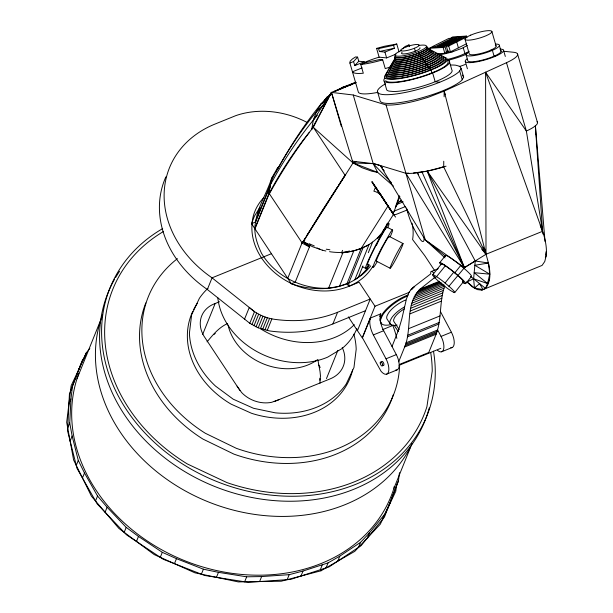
<?xml version="1.0" encoding="UTF-8"?>
<svg xmlns="http://www.w3.org/2000/svg" width="613" height="613" viewBox="0 0 613 613"><rect width="100%" height="100%" fill="white"/><g stroke="black" fill="none" stroke-linecap="round" stroke-linejoin="round"><path stroke-width="0.92" d="M443.751 161.257L443.72 166.951L486.017 254.265C489.12 265.023 493.143 278.639 485.519 288.386L481.78 290.125L477.236 289.574L472.194 286.777L467.006 281.919L473.611 278.8L487.588 283.528L489.718 274.18L488.523 263.031L475.236 260.977L464.087 267.758M444.126 96.793L444.157 91.099L506.499 62.695A31.14 6.36 -16.2 0 0 513.564 52.266L503.311 51.224M424.073 237.637L424.027 239.453A4.483 1.985 67.9 0 1 421.031 240.373C414.12 230.695 409.262 219.577 406.542 208.014M348.337 316.883L362.229 337.87L375.01 306.239L359.095 282.195L348.766 286.386L348.904 282.723L363.157 247.43C374.129 242.924 382.75 233.99 387.493 223.17L384.818 229.775M399.461 472.654L398.465 480.83L389.998 502.867L384.612 514.33L369.463 532.889L360.59 542.321L339.794 556.144L328.047 562.903L303.014 571.04L289.19 574.665L261.628 576.565L246.671 576.81L218.466 572.343L203.393 569.186L176.46 558.658L162.307 552.321L138.477 536.452L126.201 527.364L107.106 507.227L97.544 496.009L84.479 472.983L78.28 460.394L72.142 436.05L69.736 422.947L70.939 398.94L72.487 386.228L80.954 364.191L86.341 352.728L89.835 348.445M398.665 361.823L404.657 346.989C412.38 328.507 404.649 304.217 420.035 289.144L434.18 277.934L435.935 277.222M399.837 364.268L428.755 352.521L436.157 334.2C441.965 318.714 439.161 301.489 444.777 286.003L413.277 298.799M406.971 210.083L395.714 214.565L394.144 214.726L393.071 214.021L399.86 196.413M319.994 380.313L320.476 375.999L320.055 371.708L317.848 359.685M397.492 483.113L396.45 485.825L395.791 491.258L380.29 524.222L354.781 551.348L321.005 570.787L281.26 581.208L238.265 581.906L194.934 572.833L154.238 554.604L118.93 528.467L91.437 496.201L73.614 460.003L66.687 422.342L71.131 385.784L86.632 352.82M377.708 92.394A31.071 6.345 -16.2 0 1 358.39 92.249L349.9 63.039L350.123 61.254L352.36 58.986L355.617 56.909L357.586 57.124L358.774 61.216L354.758 65.637L353.571 61.545L357.586 57.124M254.793 228.565L268.785 193.938L270.042 185.333L272.923 177.211L279.497 165.472A1375.878 608.157 67.9 0 1 316.446 111.643L321.089 103.896L327.104 97.145L331.441 93.804M268.785 193.938L271.705 178.023L277.597 167.862L279.743 165.87M78.839 373.424A167.786 136.937 22 0 0 190.773 563.025A167.786 136.937 22 0 0 393.944 488.308L394.228 486.415M325.097 102.953L316.438 111.643L313.297 120.179L311.733 129.274L303.879 139.235A1359.649 600.985 67.9 0 0 275.145 182.567L268.816 193.869M269.889 186.704L268.977 191.049L269.237 193.555L302.339 243.223M271.705 178.023C267.069 192.896 257.789 206.374 255.629 221.998C253.077 232.741 257.085 243.736 261.575 253.414C275.344 276.294 302.117 289.505 328.576 288.194L338.437 286.455L346.958 283.658L361.218 248.365L388.32 205.493M545.892 251.905L546.206 255.705L544.758 261.513L542.076 265.414L481.78 290.125M269.735 187.233L255.629 221.998L251.545 223.653L291.336 283.773C317.48 292.861 353.67 290.746 369.424 265.023M399.347 195.746L395.285 207.462L399.025 201.915L401.431 200.16M251.545 223.653L254.38 216.213L260.027 207.248M396.113 486.707L384.458 517.043L361.134 545.616L329.104 566.895L290.562 579.423L248.127 582.35L204.688 575.477L163.219 559.271L126.531 534.835L97.13 503.832L77.016 468.386L67.568 430.893L69.43 393.929L82.464 360.007L84.326 357.724L86.341 352.728M78.931 369.187L80.954 364.191M70.464 391.217L72.487 386.228M77.008 378.742L100.747 319.978M68.924 403.936L70.939 398.94M67.721 427.943L69.736 422.947M70.127 441.038L72.142 436.05M76.265 465.39L78.28 460.394M82.464 477.979L84.479 472.983M95.521 500.997L97.544 496.009M105.084 512.223L107.106 507.227M365.524 310.676L332.882 323.94A118.409 96.639 22 0 1 269.467 330.913L258.219 327.825L249.797 323.281L207.34 289.489L212.044 277.835A109.298 89.199 22 0 1 214.834 124.14L235.752 115.65A80.518 65.714 22 0 1 307.259 122.531M202.681 334.376L215.148 303.527L219.523 301.749M124.178 532.352L126.201 527.364M275.812 172.276L277.712 167.717M254.977 228.848L269.237 193.555M136.461 541.448L138.477 536.452M244.564 319.112L249.269 307.458C256.127 313.795 264.946 317.932 274.18 319.266A118.409 96.639 22 0 0 337.587 312.285L370.237 299.021L357.456 330.652M249.797 323.281L254.502 311.626L212.044 277.835L271.436 253.713M251.935 324.66L256.648 313.005M160.284 557.317L162.307 552.321M253.974 325.817L258.678 314.163M256.065 326.875L260.778 315.22M258.219 327.825L262.923 316.178M260.41 328.675L265.115 317.021M262.64 329.403L267.345 317.756M264.9 330.024L269.605 318.369M287.742 278.34L301.994 243.047L303.121 241.675L309.45 246.916L301.994 243.047M267.176 330.53L271.888 318.875M174.444 563.654L176.46 558.658M310.462 244.418L295.19 282.21L291.336 283.773M201.378 574.182L203.393 569.186M368.704 244.894C360.26 249.215 351.027 252.181 341.556 252.847L342.567 250.349M328.576 288.194L342.836 252.901M216.45 577.339L218.466 572.343M375.562 187.026L373.884 191.187A37.722 16.674 67.9 0 1 379.447 193.8M339.571 286.087L353.831 250.794M332.882 323.94L337.587 312.285M369.049 244.526L354.789 279.819L361.785 275.007A72.403 59.093 22 0 0 370.719 265.82M358.321 277.39L362.957 265.919M368.306 252.686L372.581 242.097M366.566 269.95L368.819 264.379L367.762 266.019A25.34 1.693 -62.6 0 1 367.271 262.893A25.34 1.693 -62.6 0 1 379.156 238.779L386.834 225.768A25.34 1.693 -62.6 0 1 388.037 227.116M376.405 245.591L380.826 234.656M326.476 378.581L337.878 350.375M244.656 581.798L246.671 576.81M259.613 581.561L261.628 576.565M370.428 318.04A14.75 6.521 67.9 0 0 373.348 334.92L386.006 358.804A11.816 5.218 67.9 0 1 388.336 372.321A11.816 5.218 67.9 0 1 380.995 371.202L362.436 337.817L370.428 318.04L380.757 313.848A14.75 6.521 67.9 0 0 383.677 330.729L396.327 354.605A11.816 5.218 67.9 0 1 395.684 370.06M379.715 316.431L380.757 313.848M287.168 579.653L289.19 574.665M392.036 346.498L398.703 329.526L401.844 318.867L406.419 299.075L409.024 292.194L412.963 287.52L430.786 273.835A3.54 1.563 67.9 0 1 431.475 271.429A3.54 1.563 67.9 0 1 433.705 273.283M300.991 576.028L303.014 571.04M322.338 564.757L320.315 569.753L321.005 570.787M326.024 567.891L328.047 562.903M337.771 561.133L339.794 556.144M358.574 547.317L360.59 542.321M367.44 537.885L369.463 532.889M393.944 488.308L412.02 443.582M382.589 519.326L384.612 514.33M396.45 485.825L398.465 480.83M387.983 507.855L389.998 502.867M255.292 221.875L270.042 185.333L276.517 173.763A1369.113 605.169 67.9 0 1 313.297 120.186L331.441 92.402L355.747 82.533M489.657 278.67L485.519 288.386L470.945 276.655M393.385 186.068L377.639 172.353L372.076 171.288L362.275 167.824L353.027 162.943L331.441 92.402L313.32 127.297L311.733 129.274L331.441 92.402L353.249 95L386.052 104.953A40.657 8.298 -16.2 0 0 429.338 96.862L444.157 91.099L445.222 94.747M545.325 257.314L546.206 255.705A35.73 15.792 67.9 0 0 542.574 231.3L526.368 131.044L506.499 62.695M450.31 65.047A43.5 8.881 -16.2 0 1 455.781 65.216L459.819 66.334L461.099 68.372L459.528 71.192A43.5 8.881 -16.2 0 1 402.726 92.931A43.5 8.881 -16.2 0 1 383.309 85.107L385.623 83.82M461.099 68.372L463.65 77.131L462.079 79.951A43.5 8.881 -16.2 0 1 415.783 99.429A43.5 8.881 -16.2 0 1 379.968 100.103L377.416 91.345M257.445 213.316L259.713 209.408M377.416 261.422L374.827 265.575A21.126 1.41 -62.6 0 1 381.838 247.537L390.772 231.929A21.126 1.41 -62.6 0 1 390.389 236.365M272.923 177.211L273.812 175.724M302.155 243.292L323.358 208.826L345.15 175.395L313.32 127.297L353.027 162.943L377.639 172.353L373.194 163.64L353.249 95M306.837 235.515L337.817 186.421M338.889 184.804L345.004 175.134M307.458 243.69L303.182 241.783L353.027 162.943L356.536 161.51M362.36 248.702L363.157 247.43M382.328 232.059L393.577 214.266M305.649 237.476L303.182 241.783M207.064 341.839C212.979 334.805 219.01 327.35 227.615 323.518M439.736 262.671L445.551 255.452M432.663 274.793L441.391 263.958M436.563 276.655L445.299 265.82L444.325 264.862M445.061 282.984L453.789 272.149L454.869 272.77L460.692 265.544L464.447 267.689L486.017 254.265L542.574 231.3L535.348 125.627M448.938 286.271L464.447 267.689L427.223 171.142L417.269 172.82A40.657 8.298 -16.2 0 1 405.913 173.303L373.11 163.349M454.716 292.585L463.451 281.758M465.688 283.612L471.504 276.394M313.297 120.179L317.48 115.083M402.795 48.994L405.047 46.481L408.932 44.902L409.369 45.186M316.438 111.643L319.335 109.152M322.231 106.662L323.679 105.421M277.352 169.793A1380.223 610.081 67.9 0 1 321.089 103.896L327.924 99.068M467.259 45.469L462.294 48.166L452.739 51.707A20.819 4.253 -16.2 0 1 438.755 54.863M321.089 103.896L326.737 100.294M350.942 84.855L352.559 83.828L349.165 85.605M324.262 100.678A1384.851 612.126 67.9 0 1 327.104 97.145L330.499 95.367M355.525 82.786L334.33 91.575L342.567 87.345L355.693 82.242M451.743 39.339L451.26 37.677L452.716 36.941L466.409 36.083L466.899 37.753M466.409 36.083L464.953 36.818L451.26 37.677M430.196 50.787L429.468 48.281L430.939 47.546L445.015 46.688L446.708 52.534L444.839 53.293L437.544 53.737M451.973 38.244L434.832 46.826L431.636 47.017L448.777 38.435L451.973 38.244L452.455 39.914M446.364 46.144L463.497 37.562L465.834 37.424L448.701 46.006L446.364 46.144L448.057 51.982M448.318 50.871L445.827 52.113L452.739 51.707M466.708 43.676L450.402 51.844L448.701 46.006M327.104 97.145L330.453 95.482M278.815 399.722L271.697 402.297A28.129 22.957 22 0 1 241.629 392.527L237.078 386.159M334.33 91.575L356.23 82.387M382.412 329.694L393.814 325.059M349.9 63.039L353.571 61.545M395.921 54.143L386.627 57.921L379.125 57.162L376.581 48.396L378.573 48.603L393.531 45.316L396.757 44.006L399.048 51.89M378.573 48.603L379.416 51.523L384.926 52.074L394.381 48.243L393.531 45.316M354.758 65.637L364.214 61.798L364.666 63.354M362.068 67.89L352.452 71.798A31.071 6.345 -16.2 0 0 363.317 73.223L360.773 64.465L365.087 62.71L379.746 59.507L382.688 59.821L385.24 68.587A31.071 6.345 -16.2 0 0 391.194 66.664M429.468 48.281L443.138 47.454L445.015 46.688M399.025 201.915L401.676 200.842M304.791 240.809L303.037 241.522L309.45 246.916M396.971 204.359L403.155 201.853M393.906 211.217L405.254 206.604M431.223 271.528L438.226 268.686M412.963 287.52L414.71 286.807M411.515 288.815L413.262 288.102M410.84 289.566L412.587 288.853M375.01 306.239L409.576 292.202M420.035 289.144L439.291 281.329M418.687 290.34L439.69 281.811M417.422 291.704L440.172 282.463M416.242 293.236L441.621 282.93M415.154 294.93L442.287 283.911M414.166 296.784L443.919 284.7M412.48 300.96L443.981 288.164M411.79 303.266L443.291 290.47M411.2 305.711L442.701 292.922M410.718 308.293L442.218 295.497M410.335 310.998L441.843 298.209M410.066 313.825L441.567 301.029M373.348 334.92L383.677 330.729M408.542 328.691L440.042 315.902M407.637 335.288L439.146 322.492M407.354 336.859L438.854 324.062M405.959 342.843L437.46 330.047M405.545 344.261L437.054 331.464M405.116 345.64L436.617 332.851M404.657 346.989L436.157 334.2M274.218 401.584L330.461 378.742A31.294 25.539 22 0 0 342.2 347.441M386.006 358.804L396.327 354.605M437.536 350.345A11.816 5.218 67.9 0 0 443.643 349.149A11.816 5.218 67.9 0 0 441.053 336.414L451.383 332.215L440.471 311.634M399.117 365.264L440.824 348.322M386.588 374.168L396.918 369.976M441.644 351.785L451.973 347.586M408.25 294.953L405.185 296.102A24.857 9.249 -33.5 0 0 382.091 314.538L380.405 318.132A24.857 9.249 -33.5 0 0 380.144 321.074M405.714 300.002L405.3 300.14A17.708 6.59 -33.5 0 0 388.458 313.082L387.071 315.703A17.708 6.59 -33.5 0 0 387.347 319.526L390.535 324.331M446.065 166.2L427.223 171.142L413.484 172.981M347.985 85.682L342.567 87.345A1388.621 613.797 67.9 0 0 341.426 88.755M376.581 48.396L384.382 46.282L396.757 44.006M341.556 252.847L349.602 251.008M359.425 248.771L361.218 248.365A62.304 53.277 32.3 0 1 329.549 251.69M440.985 167.556L443.72 166.951A40.657 8.298 -16.2 0 1 427.223 171.142L475.236 260.977L473.611 278.8L474.47 288.041L483.013 289.551L479.565 283.589L474.47 288.041L467.006 281.919M379.416 51.523L394.381 48.243M488.523 263.031L474.845 265.283L489.718 274.18L474.163 272.685L487.588 283.528M408.756 173.18L405.913 173.303L464.447 267.689L425.269 239.898L380.336 165.541L373.194 163.64L352.337 161.158M467.244 53.461L464.938 53.53L463.244 47.691M490.538 50.251L492.392 50.304L494.086 56.143L495.588 56.189M353.027 162.943L373.194 163.64L391.469 182.712M329.886 249.775L326.239 249.192M358.774 61.216L364.214 61.798M439.69 82.242L435.184 81.721L432.632 72.955L431.912 72.87L431.062 69.951L430.334 69.867L428.878 66.871L428.035 66.771L426.525 63.775L425.744 63.683L425.322 62.227L424.61 62.143L424.181 60.679L423.476 60.595L423.054 59.139L422.334 59.055L421.913 57.591L421.215 57.515L418.365 51.538M314.308 245.959L308.875 243.599M322.231 250.127L312.438 246.671L303.971 242.135M317.044 247.966L320.522 249.522M463.39 282.831L464.953 283.574A16.674 1.67 38.9 0 0 460.164 277.306L453.827 271.904A16.674 1.67 38.9 0 0 439.889 263.352L440.916 264.693M387.064 227.17L392.565 230.028M389.286 236.426L403.048 243.568A13.984 0.935 -62.6 0 1 393.531 263.383A13.984 0.935 -62.6 0 1 393.094 260.724A13.984 0.935 -62.6 0 1 403.048 243.568M376.313 261.069L390.067 268.21M362.344 266.678L365.586 268.356M386.052 104.953L425.269 239.898L445.383 256.081M462.547 281.796L464.462 283.344M425.269 239.898L445.007 257.897M382.022 167.839L380.336 165.541L382.389 167.525M418.495 174.268L417.269 172.82L464.447 267.689L422.066 172.107M481.726 249.177L486.017 254.265L485.588 72.227L526.368 131.044A31.14 6.36 -16.2 0 0 537.057 121.795M393.408 214.45L395.615 217.079M380.336 165.541L382.083 167.824M383.148 169.372L384.267 170.904M427.223 171.142L486.017 254.265L484.722 248.694M434.441 270.295L424.679 255.552L412.595 239.56A56.71 46.282 22 0 0 412.005 223.178M375.738 186.927L376.788 188.513M379.416 192.482L381.524 195.662M383.102 198.045L384.152 199.631M372.022 181.548L393.056 213.324M372.719 182.873L393.753 214.65M371.984 181.923L393.017 213.699M372.037 182.245L393.439 214.496M406.756 295.512L407.231 296.232L405.66 296.83A24.857 9.249 -33.5 0 0 382.573 315.258L380.88 318.852A24.857 9.249 -33.5 0 0 391.171 324.538M399.17 329.51L393.784 321.365A13.363 4.973 -33.5 0 1 393.638 319.94L394.274 318.116A13.363 4.973 -33.5 0 1 404.519 308.783M394.259 325.472L398.312 331.595M380.903 317.067L381.378 317.787M346.958 283.658L348.766 286.386M318.691 365.08L320.231 367.402M239.913 390.443L205.24 338.062A29.876 24.382 22 0 1 215.148 303.527M462.371 75.093L463.65 77.131M437.559 329.825L441.053 336.414M541.126 227.775L542.574 231.3L542.988 234.112M540.183 225.063L542.574 231.3L485.588 72.227M483.297 247.139L486.017 254.265L444.157 91.099M517.594 54.113L537.455 122.462M503.488 50.143L505.319 56.442M499.403 45.63L501.097 51.477M491.856 31.432L496.101 46.036M465.06 39.393L469.305 53.998A13.984 2.858 -16.2 0 0 490.431 50.297L493.013 49.055A13.984 2.858 -16.2 0 0 495.335 45.492M466.003 54.396L467.704 60.235A17.402 3.555 -16.2 0 0 491.756 57.132L495.396 55.591A17.402 3.555 -16.2 0 0 500.829 50.588M465.313 61.568L467.405 68.779M456.708 41.99L458.401 47.837M459.681 70.924L462.225 79.682M449.252 61.024L451.796 69.79A34.175 6.981 -16.2 0 1 439.605 79.912L432.226 82.924A34.175 6.981 -16.2 0 1 393.431 91.513L389.048 91.099A34.175 6.981 -16.2 0 1 386.719 89.927L384.175 81.161M443.712 42.381L444.195 44.052M443.138 47.454L444.839 53.293M414.419 48.251L415.262 51.178M408.932 44.902L409.438 46.657M384.926 52.074L386.627 57.921M331.441 92.402L341.288 126.263M545.922 253.828L546.206 255.705M535.417 125.611L545.026 241.461M535.455 132.331L535.524 134.247M352.644 369.861A85.445 69.736 22 0 1 251.529 413.285L231.178 404.174A85.445 69.736 22 0 1 192.827 311.22M193.639 309.573A85.445 69.736 22 0 1 197.371 303.282M207.853 288.416A85.445 69.736 22 0 0 199.394 298.286L191.639 314.768L189.417 333.051A85.445 69.736 22 0 0 215.538 386.106L233.193 399.178L253.544 408.289L275.206 412.825A85.445 69.736 22 0 0 346.222 383.983L353.969 367.501L356.191 349.226A85.445 69.736 22 0 0 353.862 334.123M399.661 364.735A132.048 107.773 22 0 1 236.281 448.295L205.301 433.253A132.048 107.773 22 0 1 177.433 258.64M392.68 325.013A132.048 107.773 22 0 1 396.856 338.384M393.224 394.849A132.048 107.773 22 0 1 233.921 454.118L202.949 439.077A132.048 107.773 22 0 1 145.833 302.906M163.441 231.522A167.786 136.937 22 0 0 187.371 463.972L226.971 482.607A167.786 136.937 22 0 0 426.901 406.741L432.234 371.057A167.786 136.937 22 0 0 430.709 352.575M213.822 334.56A62.143 50.718 22 0 1 215.24 333.403M319.902 378.505A62.143 50.718 22 0 1 320.001 383.209M410.488 446.977A167.786 136.937 22 0 1 203.769 499.993A167.786 136.937 22 0 1 102.586 314.661M429.246 407.898A170.889 139.473 22 0 1 213.332 485.925A170.889 139.473 22 0 1 114.623 279.191M115.566 277.566A170.889 139.473 22 0 1 119.589 271.252M433.483 351.18A170.889 139.473 22 0 1 208.274 477.887A170.889 139.473 22 0 1 162.683 228.595M317.319 359.839A54.373 44.374 22 0 1 264.349 364.275A54.373 44.374 22 0 1 228.074 325.066M372.896 266.257A65.246 53.254 22 0 1 300.631 287.168C271.337 277.873 245.277 247.844 253.353 215.753A65.246 53.254 22 0 1 263.375 198.007M406.879 210.236A56.71 46.282 22 0 1 408.143 212.604M381.332 323.189A24.857 9.249 -33.5 0 1 380.382 321.879M397.086 325.089A17.708 6.59 -33.5 0 1 390.251 320.515L391.638 317.894A17.708 6.59 -33.5 0 1 404.534 306.891M207.34 289.489A109.298 89.199 22 0 1 165.87 176.881M386.979 228.12A21.126 1.41 -62.6 0 0 385.271 229.07L376.336 244.687A21.126 1.41 -62.6 0 0 368.114 264.295M269.398 193.8A1619.209 715.716 67.9 0 1 309.389 132.362M325.878 251.016A62.304 53.277 32.3 0 1 322.231 250.135M381.57 361.961A2.176 0.958 67.9 0 1 382.941 361.946A2.176 0.958 67.9 0 1 383.945 364.697A2.176 0.958 67.9 0 1 382.75 365.195M379.761 235.699A62.028 53.047 32.3 0 1 377.393 238.434M354.291 324.66A73.276 59.584 22 0 1 260.333 328.652M356.866 328.683A73.276 59.584 22 0 1 341.954 348.59L327.702 357.126A73.276 59.584 22 0 1 217.814 297.749M465.267 64.465A25.478 5.203 -16.2 0 1 459.229 66.602M470.776 276.356A16.674 1.67 38.9 0 0 465.987 270.08L459.65 264.678A16.674 1.67 38.9 0 0 445.705 256.127M499.978 49.063A19.938 4.069 -16.2 0 1 486.301 59.538A19.938 4.069 -16.2 0 1 466.922 58.963M462.823 281.727A14.168 1.418 38.9 0 0 458.754 276.394L453.375 271.804A14.168 1.418 38.9 0 0 441.521 264.532M495.319 44.082A17.402 3.555 -16.2 0 1 493.703 49.745L490.063 51.293A17.402 3.555 -16.2 0 1 470.087 55.944A17.402 3.555 -16.2 0 1 468.815 51.806M451.383 332.215A11.816 5.218 67.9 0 1 450.739 347.678M469.106 51.285A20.819 4.253 -16.2 0 1 467.665 52.166L463.987 54.005A20.819 4.253 -16.2 0 1 446.639 59.607M466.6 54.09A25.478 5.203 -16.2 0 1 447.567 60.403M426.947 46.703A17.087 3.486 -16.2 0 1 419.821 52.802L415.905 54.281A17.087 3.486 -16.2 0 1 395.201 55.714M428.05 48.902A17.087 3.486 -16.2 0 1 420.242 54.266L416.327 55.737A17.087 3.486 -16.2 0 1 395.63 57.17M444.701 57.438A32.627 6.659 -16.2 0 1 435.284 68.227L428.242 71.1A32.627 6.659 -16.2 0 1 393.96 79.215A32.627 6.659 -16.2 0 1 386.719 73.698M447.774 61.484A32.627 6.659 -16.2 0 1 436.134 71.146L429.092 74.02A32.627 6.659 -16.2 0 1 385.654 80.709M439.406 55.706A26.413 5.394 -16.2 0 1 431.713 63.185L426.265 65.53A26.413 5.394 -16.2 0 1 389.217 70.579M436.732 53.492A26.413 5.394 -16.2 0 1 431.284 61.721L425.843 64.074A26.413 5.394 -16.2 0 1 397.791 71.162A26.413 5.394 -16.2 0 1 389.96 67.353M439.797 55.316A29.516 6.03 -16.2 0 1 418.342 70.549A29.516 6.03 -16.2 0 1 387.692 71.131M442.961 57.538A29.516 6.03 -16.2 0 1 418.763 72.012A29.516 6.03 -16.2 0 1 387.048 74.51M437.835 55.009A24.857 5.073 -16.2 0 1 428.97 62.365L423.606 64.564A24.857 5.073 -16.2 0 1 390.42 68.304M441.728 57.147A27.96 5.709 -16.2 0 1 431.1 65.545L424.978 68.005A27.96 5.709 -16.2 0 1 388.305 73.361M439.582 54.664A27.96 5.709 -16.2 0 1 430.678 64.089L424.548 66.541A27.96 5.709 -16.2 0 1 396.151 73.231A27.96 5.709 -16.2 0 1 389.048 69.016M446.923 59.852A34.175 6.981 -16.2 0 1 437.061 71.146L429.682 74.165A34.175 6.981 -16.2 0 1 395.354 82.54A34.175 6.981 -16.2 0 1 384.849 78.15M418.84 45.439A16.313 3.333 -16.2 0 1 420.12 50.841L416.534 52.266A16.313 3.333 -16.2 0 1 397.055 56.135A16.313 3.333 -16.2 0 1 401.431 50.465M426.786 47.385A16.313 3.333 -16.2 0 1 420.541 52.297L416.963 53.729A16.313 3.333 -16.2 0 1 395.676 55.906M443.138 56.549A31.071 6.345 -16.2 0 1 433.46 66.978L426.671 69.706A31.071 6.345 -16.2 0 1 394.144 77.253A31.071 6.345 -16.2 0 1 387.914 71.782M445.528 59.132A31.071 6.345 -16.2 0 1 433.881 68.434L427.092 71.169A31.071 6.345 -16.2 0 1 386.259 75.476M435.713 52.695A24.857 5.073 -16.2 0 1 428.548 60.909L423.177 63.101A24.857 5.073 -16.2 0 1 397.055 69.284A24.857 5.073 -16.2 0 1 391.538 65.078M428.771 49.515A17.869 3.647 -16.2 0 1 423.821 54.526L420.181 56.112A17.869 3.647 -16.2 0 1 394.864 59.683M428.349 48.059A17.869 3.647 -16.2 0 1 423.399 53.063L419.759 54.649A17.869 3.647 -16.2 0 1 400.749 59.522A17.869 3.647 -16.2 0 1 395.163 57.047M431.912 51.798A20.198 4.122 -16.2 0 1 425.828 57.561L421.637 59.354A20.198 4.122 -16.2 0 1 393.5 63.093M429.82 49.745A20.198 4.122 -16.2 0 1 425.407 56.097L421.208 57.89A20.198 4.122 -16.2 0 1 399.783 63.262A20.198 4.122 -16.2 0 1 394.021 60.266M429.897 50.718A18.643 3.808 -16.2 0 1 424.847 55.921L421.07 57.576A18.643 3.808 -16.2 0 1 394.542 61.377M427.782 48.764A18.643 3.808 -16.2 0 1 424.426 54.457L420.641 56.12A18.643 3.808 -16.2 0 1 400.795 61.231A18.643 3.808 -16.2 0 1 394.841 58.695M436.104 54.327A23.302 4.758 -16.2 0 1 426.257 61.499L421.016 63.53A23.302 4.758 -16.2 0 1 391.378 67.415M432.931 51.576A23.302 4.758 -16.2 0 1 425.836 60.043L420.595 62.074A23.302 4.758 -16.2 0 1 397.178 67.323A23.302 4.758 -16.2 0 1 392.404 63.438M434.226 53.415A21.746 4.444 -16.2 0 1 424.541 60.197L419.583 62.074A21.746 4.444 -16.2 0 1 392.412 65.407M431.46 50.672A21.746 4.444 -16.2 0 1 424.112 58.733L419.162 60.618A21.746 4.444 -16.2 0 1 397.446 65.353A21.746 4.444 -16.2 0 1 393.577 61.538M419.897 47.76A9.632 1.969 -16.2 0 1 416.725 50.565L414.679 51.415A9.632 1.969 -16.2 0 1 404.511 53.89A9.632 1.969 -16.2 0 1 402.067 52.366M364.666 62.388A31.071 6.345 -16.2 0 1 379.125 57.162M382.688 59.821A31.071 6.345 -16.2 0 1 360.773 64.465M434.64 276.57A3.54 1.563 67.9 0 1 434.18 277.934M376.597 261.046A13.984 0.935 -62.6 0 1 382.55 247.215A13.984 0.935 -62.6 0 1 389.132 237.246M454.356 38.106L437.222 46.688L439.559 46.55L456.7 37.968L454.356 38.106M459.007 37.83L441.866 46.412L444.134 46.274L461.267 37.692L459.007 37.83M470.73 35.125L468.148 36.366A13.984 2.858 -16.2 0 0 468.554 40.167A13.984 2.858 -16.2 0 0 486.186 35.692L488.776 34.451A13.984 2.858 -16.2 0 0 488.362 30.65A13.984 2.858 -16.2 0 0 470.73 35.125M406.013 46.963L403.975 47.814A9.632 1.969 -16.2 0 0 402.105 50.994A9.632 1.969 -16.2 0 0 413.836 48.496L415.875 47.645A9.632 1.969 -16.2 0 0 417.744 44.458A9.632 1.969 -16.2 0 0 406.013 46.963M454.095 292.554L450.816 290.723A14.168 1.418 38.9 0 1 433.667 276.509L432.793 275.367A14.168 1.418 38.9 0 1 444.64 282.631L450.026 287.221A14.168 1.418 38.9 0 1 454.095 292.554M380.236 362.896A2.176 0.958 67.9 0 0 382.06 366.03A2.176 0.958 67.9 0 0 382.052 363.026A2.176 0.958 67.9 0 0 380.236 362.896"/></g></svg>
